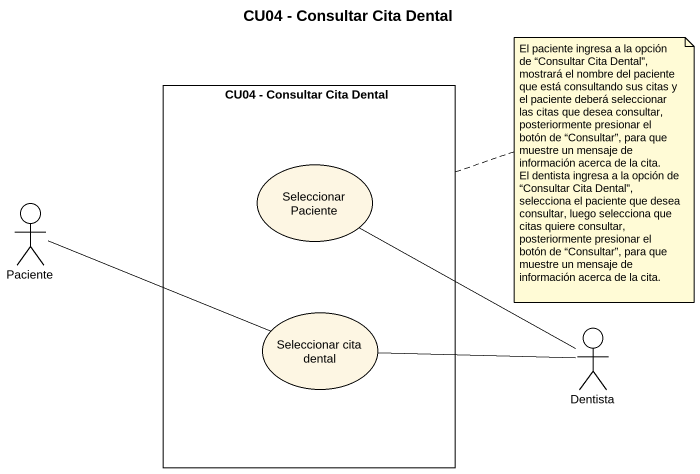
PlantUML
@startuml
title CU04 - Consultar Cita Dental
rectangle "CU04 - Consultar Cita Dental" as CU04_Consultar_Cita_Dental {
  usecase "Seleccionar Paciente" as Seleccionar_Paciente
  usecase "Seleccionar cita dental" as Seleccionar_cita_dental
}
actor Paciente
actor Dentista
Paciente -right- Seleccionar_cita_dental
Dentista -up- Seleccionar_Paciente
Dentista -left- Seleccionar_cita_dental
note right of CU04_Consultar_Cita_Dental
  El paciente ingresa a la opción de “Consultar Cita Dental”, mostrará el nombre del paciente que está consultando sus citas y el paciente deberá seleccionar las citas que desea consultar, posteriormente presionar el botón de “Consultar”, para que muestre un mensaje de información acerca de la cita.
  El dentista ingresa a la opción de “Consultar Cita Dental”, selecciona el paciente que desea consultar, luego selecciona que citas quiere consultar, posteriormente presionar el botón de “Consultar”, para que muestre un mensaje de información acerca de la cita.
end note
@enduml
